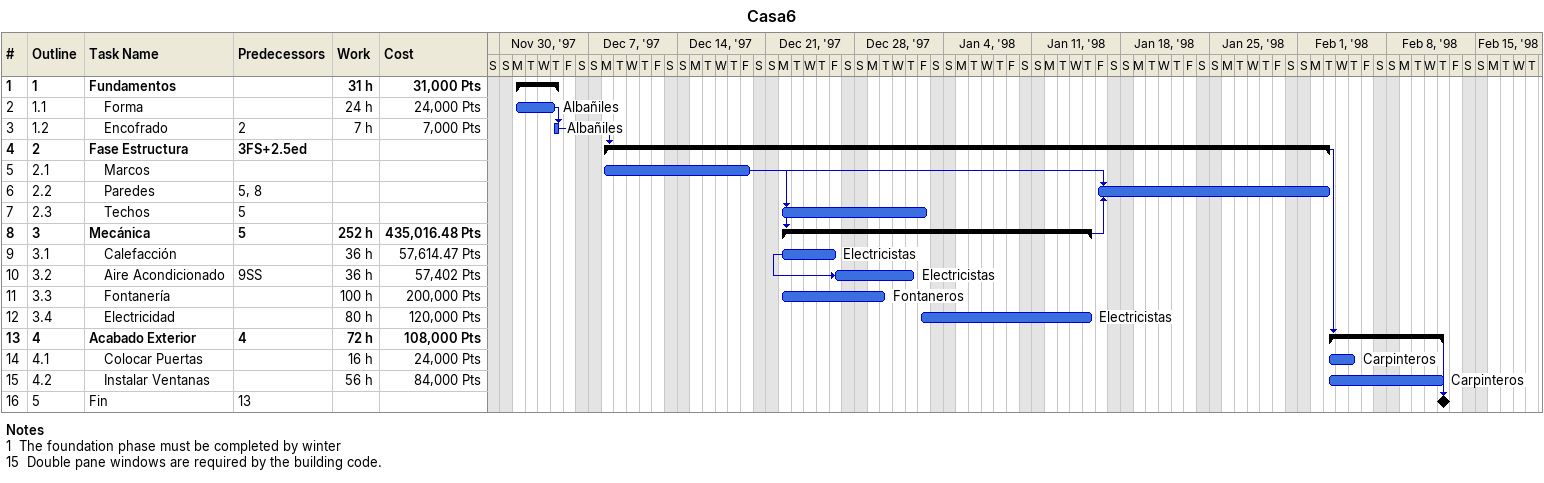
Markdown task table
Casa6

| ID | WBS | Task | Start | Finish | Predecessors | Resources | Work (h) | Cost (Pts) |
|---|---|---|---|---|---|---|---|---|
| 1 | 1 | **Fundamentos** | 1997-12-01 | 1997-12-04 |  |  | 31 | 31000 |
| 2 | 1.1 | Forma | 1997-12-01 | 1997-12-04 |  | Albañiles | 24 | 24000 |
| 3 | 1.2 | Encofrado | 1997-12-04 | 1997-12-04 | 2 | Albañiles | 7 | 7000 |
| 4 | 2 | **Fase Estructura** | 1997-12-08 | 1998-02-03 | 3FS+2.5ed |  |  |  |
| 5 | 2.1 | Marcos | 1997-12-08 | 1997-12-19 |  |  |  |  |
| 6 | 2.2 | Paredes | 1998-01-16 | 1998-02-03 | 5, 8 |  |  |  |
| 7 | 2.3 | Techos | 1997-12-22 | 1998-01-02 | 5 |  |  |  |
| 8 | 3 | **Mecánica** | 1997-12-22 | 1998-01-15 | 5 |  | 252 | 435016.48 |
| 9 | 3.1 | Calefacción | 1997-12-22 | 1997-12-26 |  | Electricistas | 36 | 57614.47 |
| 10 | 3.2 | Aire Acondicionado | 1997-12-26 | 1998-01-01 | 9SS | Electricistas | 36 | 57402 |
| 11 | 3.3 | Fontanería | 1997-12-22 | 1997-12-30 |  | Fontaneros | 100 | 200000 |
| 12 | 3.4 | Electricidad | 1998-01-02 | 1998-01-15 |  | Electricistas | 80 | 120000 |
| 13 | 4 | **Acabado Exterior** | 1998-02-03 | 1998-02-12 | 4 |  | 72 | 108000 |
| 14 | 4.1 | Colocar Puertas | 1998-02-03 | 1998-02-05 |  | Carpinteros | 16 | 24000 |
| 15 | 4.2 | Instalar Ventanas | 1998-02-03 | 1998-02-12 |  | Carpinteros | 56 | 84000 |
| 16 | 5 | Fin (milestone) | 1998-02-12 | 1998-02-12 | 13 |  |  |  |

Notes
- 1: The foundation phase must be completed by winter
- 15: Double pane windows are required by the building code.
